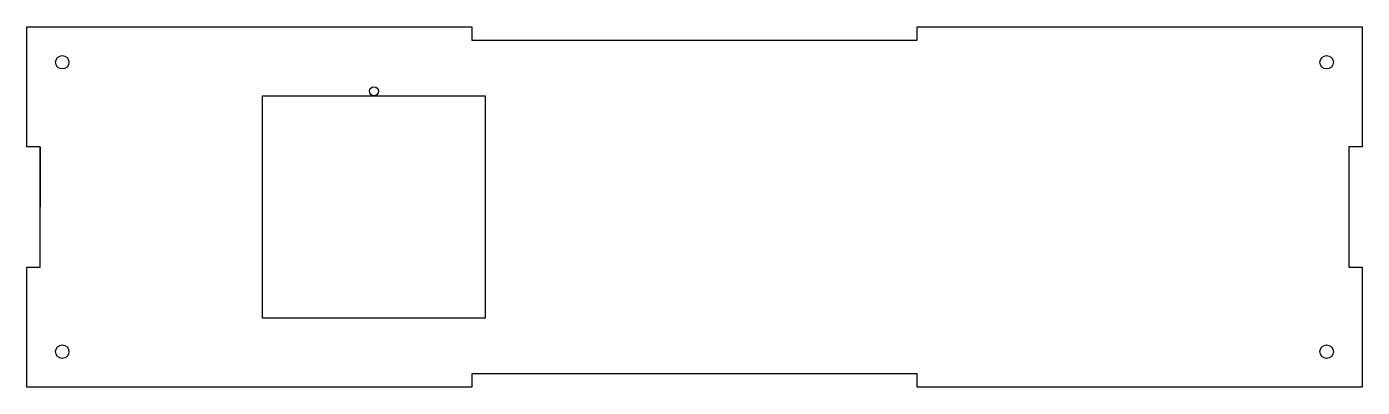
# Model space of a CAD drawing. Header units: millimetres. Extents: x 1753 to 2053, y 1609 to 1690.
import ezdxf

# ---------------------------------------------------------------- set-up
doc = ezdxf.new("R2010")
doc.units = ezdxf.units.MM

msp = doc.modelspace()

# ---------------------------------------------------------------- linework, layer by layer
for p, q in [((1753.23, 1689.8), (1853.23, 1689.8)), ((1753.23, 1662.8), (1753.23, 1689.8)), ((1753.23, 1689.8), (1761.23, 1689.8)), ((1853.23, 1689.8), (1853.23, 1686.8)), ((1953.23, 1686.8), (1953.23, 1689.8)), ((1953.23, 1689.8), (2053.23, 1689.8)), ((2053.23, 1689.8), (2053.23, 1662.8)), ((1853.23, 1686.8), (1953.23, 1686.8)), ((1806.23, 1649.3), (1806.23, 1674.3)), ((1806.23, 1674.3), (1856.23, 1674.3)), ((1806.23, 1674.3), (1831.23, 1674.3)), ((1856.23, 1674.3), (1856.23, 1624.3)), ((1756.23, 1662.8), (1753.23, 1662.8)), ((1756.23, 1635.8), (1756.23, 1662.8)), ((1756.23, 1662.8), (1756.23, 1649.3)), ((2053.23, 1662.8), (2050.23, 1662.8)), ((2050.23, 1662.8), (2050.23, 1635.8)), ((1806.23, 1624.3), (1806.23, 1649.3)), ((1753.23, 1608.8), (1753.23, 1635.8)), ((1753.23, 1635.8), (1756.23, 1635.8)), ((2050.23, 1635.8), (2053.23, 1635.8)), ((2053.23, 1635.8), (2053.23, 1608.8)), ((1831.23, 1624.3), (1806.23, 1624.3)), ((1856.23, 1624.3), (1831.23, 1624.3)), ((1953.23, 1611.8), (1853.23, 1611.8)), ((1853.23, 1611.8), (1853.23, 1608.8)), ((1953.23, 1608.8), (1953.23, 1611.8)), ((1853.23, 1608.8), (1753.23, 1608.8)), ((2053.23, 1608.8), (1953.23, 1608.8))]:
    msp.add_line(p, q)
for centre, radius in [((1761.23, 1681.8), 1.5), ((2045.23, 1681.8), 1.5), ((1831.23, 1675.3), 1), ((1761.23, 1616.8), 1.5), ((2045.23, 1616.8), 1.5)]:
    msp.add_circle(centre, radius)

doc.saveas('drawing.dxf')
